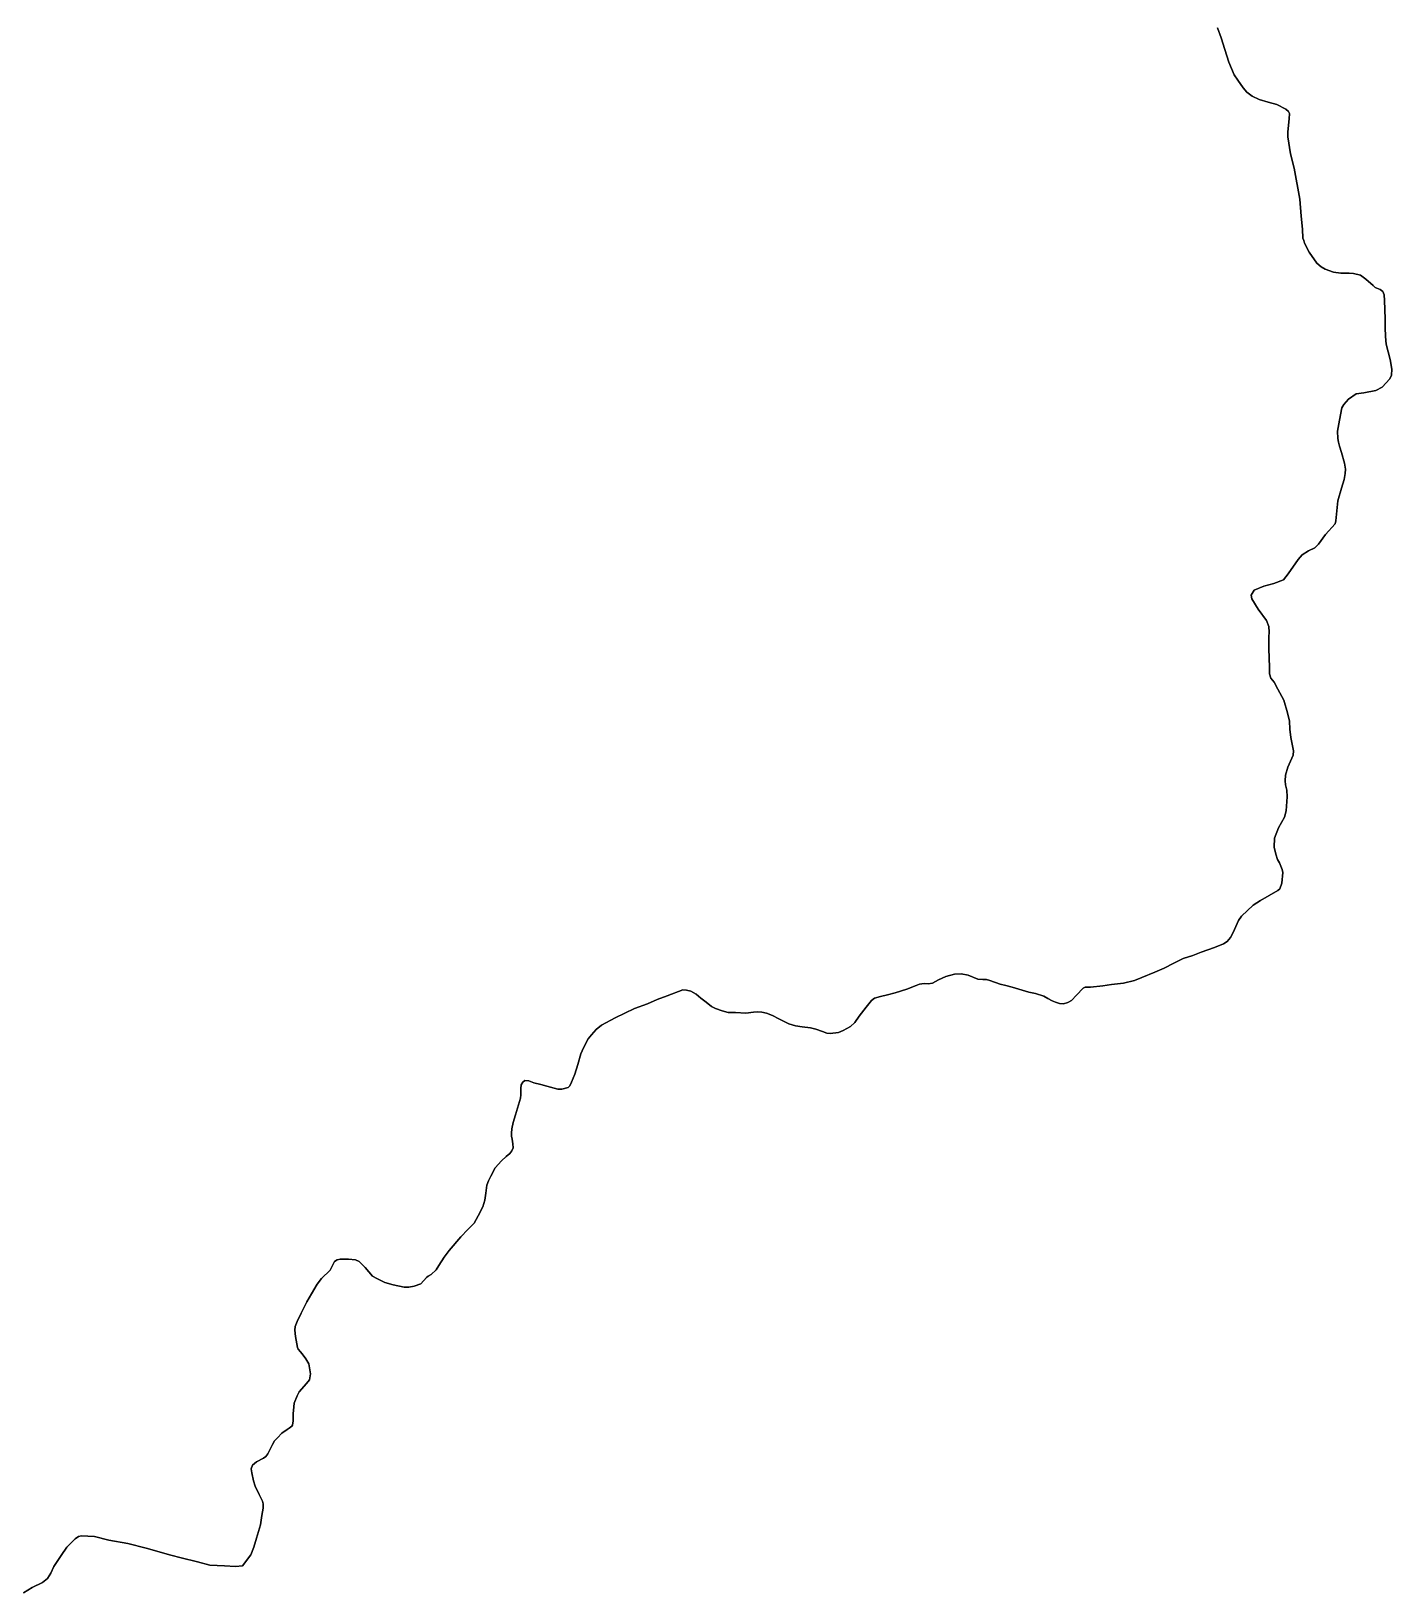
# Model space of a CAD drawing. Header units: millimetres. Extents: x 163919 to 195198, y 430116 to 478891.
# Drawn here: x 178483 to 181396, y 448347 to 451692 of the extents above; entities that cross this region are included whole.
import ezdxf

# ---------------------------------------------------------------- set-up
doc = ezdxf.new("R2010")
doc.units = ezdxf.units.MM
for name, color, linetype in [('#SK01', 6, 'Continuous'), ('#SK02', 6, 'Continuous'), ('#SK03', 2, 'Continuous'), ('#SK04', 2, 'Continuous')]:
    doc.layers.add(name, color=color, linetype=linetype)

msp = doc.modelspace()

# ---------------------------------------------------------------- linework, layer by layer
at = {"layer": '#SK01'}
msp.add_lwpolyline([(178466.5, 448347.4), (178484.6, 448358.5), (178506.9, 448369.4), (178517.9, 448378.1), (178525, 448389.4), (178531.2, 448404), (178546.8, 448427.4), (178559.3, 448445), (178576.7, 448462.9), (178584.4, 448467.6), (178590.3, 448469.5), (178604.3, 448468.6), (178618.7, 448467.8), (178649.3, 448460.4), (178689.8, 448453.2), (178729.3, 448443.3), (178781.7, 448427.9), (178803.9, 448422.4), (178839, 448413.6), (178865.2, 448406.7), (178896.4, 448404.9), (178920, 448403.8), (178935, 448405), (178953.4, 448428.4), (178959.4, 448445.3), (178965.2, 448464.6), (178973.5, 448493.2), (178976.7, 448512.7), (178979.6, 448528.9), (178979.4, 448538.1), (178977.9, 448543.3), (178970.7, 448558), (178962.5, 448575.5), (178959, 448587.4), (178955, 448604.3), (178954, 448612.6), (178956.8, 448620.5), (178965.2, 448627.9), (178980.1, 448635.5), (178985, 448639.5), (178989.8, 448645.2), (178995.3, 448656.1), (178999.6, 448664.9), (179004.1, 448672.6), (179010.1, 448679.4), (179019.8, 448689), (179030.8, 448696.8), (179035.2, 448699.7), (179040.7, 448704.3), (179042, 448706.7), (179044.1, 448715.7), (179043.9, 448730.6), (179044.9, 448745.8), (179046, 448753.4), (179052, 448769.2), (179056.6, 448778), (179072, 448795.6), (179078.4, 448803.5), (179079.8, 448807.8), (179080.7, 448816.1), (179077.2, 448837.5), (179070.9, 448848.7), (179065.5, 448856.5), (179059.5, 448863.4), (179054.5, 448869.4), (179053.3, 448872.8), (179048.6, 448896.1), (179047.3, 448909.7), (179047.9, 448917.7), (179052.4, 448928.3), (179061, 448946.5), (179073.2, 448970.7), (179082.8, 448987.5), (179094.8, 449008.5), (179104.1, 449020.6), (179122.8, 449038.3), (179132.1, 449056.7), (179137.7, 449060.8), (179144.4, 449061.8), (179162.1, 449061.8), (179177.1, 449060.5), (179184.9, 449057.1), (179197.9, 449044.3), (179213.6, 449025.7), (179223.2, 449020.5), (179239.7, 449011.7), (179258.1, 449006.7), (179281.5, 449002.2), (179291.4, 449001.9), (179302.6, 449003.9), (179317.1, 449009.3), (179329.2, 449022.4), (179332.8, 449025.4), (179339.3, 449029.4), (179350.3, 449039.4), (179355.6, 449048), (179366.8, 449066.1), (179377.7, 449080.1), (179402.8, 449109.6), (179417.8, 449125.6), (179431.2, 449139.2), (179440.1, 449154.5), (179449.6, 449173.7), (179453.8, 449188.3), (179456.1, 449203.5), (179458.2, 449220.7), (179462, 449229.3), (179467.3, 449239.4), (179476.4, 449257.2), (179489.5, 449272.2), (179499.6, 449281.8), (179507.6, 449288.2), (179511.9, 449293.6), (179514.5, 449300.2), (179514.4, 449308.8), (179512.4, 449318.7), (179511.4, 449325.1), (179511.1, 449331.9), (179512.1, 449341), (179514.5, 449354.4), (179520.1, 449370.8), (179523.9, 449385.1), (179530.4, 449406.5), (179531.1, 449413.9), (179530.9, 449427.5), (179531.9, 449434.9), (179535.5, 449440.9), (179540.1, 449444.6), (179548.7, 449443.5), (179558.8, 449439.8), (179573.8, 449436), (179586.6, 449432.3), (179602.4, 449427.8), (179610.3, 449426.1), (179619.3, 449426.1), (179632.5, 449429.3), (179636.2, 449433), (179639.9, 449440.7), (179647.1, 449458.3), (179653.2, 449478.5), (179660, 449501.9), (179665.5, 449514.6), (179675.7, 449533.5), (179682.5, 449542.4), (179692.5, 449553.8), (179703.8, 449563.2), (179733.1, 449578.6), (179774.7, 449599), (179802.4, 449608.8), (179823.1, 449618.3), (179844.9, 449625.9), (179878.4, 449638.4), (179886.2, 449638), (179895.4, 449636), (179906.8, 449629.2), (179917, 449620.9), (179927.9, 449612.2), (179939.8, 449602.7), (179948, 449599), (179962, 449593.6), (179974.9, 449590.4), (179990.9, 449590.3), (180012.9, 449588.9), (180029.7, 449590.7), (180038.7, 449591.7), (180047.2, 449590.6), (180057, 449588.9), (180069.8, 449583.9), (180083.8, 449576.3), (180104.8, 449566), (180119.6, 449561.7), (180133.9, 449559.3), (180151.8, 449557.4), (180162.8, 449554.7), (180177.1, 449549.2), (180186.7, 449546.2), (180193.3, 449545.4), (180211.5, 449547.3), (180221.6, 449551.9), (180237.4, 449559.9), (180246.3, 449568.6), (180255.5, 449582.4), (180270.4, 449601.8), (180282.3, 449615.9), (180288.2, 449620.6), (180301.1, 449624.5), (180316, 449628.1), (180332.7, 449632), (180357.8, 449640), (180377.5, 449648.1), (180385, 449651), (180394.5, 449652.3), (180403.1, 449651.8), (180412.5, 449652.8), (180425.9, 449660.2), (180441.1, 449667.2), (180459.9, 449672.4), (180474.4, 449672.9), (180489, 449670.1), (180509.7, 449661.8), (180520.4, 449661.1), (180528.4, 449660.6), (180535.6, 449658.5), (180557.4, 449651), (180569.9, 449647.8), (180583.5, 449644.1), (180619.2, 449633.6), (180633.2, 449630.8), (180650.8, 449624.9), (180660, 449619.9), (180669.2, 449615.4), (180676.2, 449612), (180684.3, 449609.3), (180692.9, 449608.7), (180702.8, 449611.5), (180710.1, 449616.2), (180720.8, 449627.2), (180735.3, 449642.6), (180739.7, 449644.6), (180750.9, 449644.6), (180777.2, 449647.1), (180795.7, 449649.9), (180821.5, 449653.3), (180845.5, 449659), (180861, 449664.9), (180889.1, 449676.4), (180908.8, 449685.1), (180929.2, 449696), (180949.4, 449705.8), (180970.3, 449712.3), (180987.9, 449719.3), (181016.8, 449729.1), (181035.5, 449737.1), (181043.7, 449742.3), (181050.9, 449750.5), (181056.3, 449761.3), (181068.2, 449787.1), (181074.4, 449796.4), (181099, 449820.1), (181115.2, 449830.2), (181133.6, 449840.7), (181152.4, 449851.1), (181156.4, 449854.8), (181160.7, 449867.4), (181162.7, 449889.9), (181161.5, 449896.2), (181155.8, 449910.9), (181151.7, 449917.6), (181148, 449929.4), (181144, 449944.3), (181145, 449963.3), (181153.7, 449985.5), (181166.2, 450008.4), (181170.3, 450022.2), (181171.9, 450052.3), (181171.1, 450066), (181168.8, 450077.4), (181167.9, 450086), (181168.3, 450098.5), (181173.5, 450115.5), (181185.3, 450141.2), (181185.8, 450150.6), (181179.7, 450179.2), (181177.5, 450196.9), (181176.8, 450214.4), (181172.8, 450231.9), (181165, 450259.3), (181152.1, 450282.5), (181144, 450297.6), (181137.4, 450305.9), (181134.4, 450315.6), (181134.1, 450329.5), (181132.7, 450369.1), (181132.7, 450394.8), (181133.7, 450404.7), (181132.9, 450416.9), (181128.1, 450429.6), (181109.8, 450454.1), (181096.1, 450476.2), (181095.3, 450483.9), (181101.5, 450494.3), (181122.2, 450503.2), (181143.9, 450508.6), (181164.1, 450516.9), (181174.3, 450529.6), (181195.9, 450560.6), (181204.1, 450570.1), (181217.7, 450578.8), (181231.3, 450585.6), (181239, 450593), (181254.1, 450614.1), (181274.9, 450637), (181276.6, 450642.8), (181278.7, 450664.8), (181280.7, 450685.9), (181288.4, 450713.1), (181293.8, 450731.4), (181296.4, 450744.6), (181296.7, 450754.1), (181294.8, 450766.7), (181288.5, 450789.4), (181284.4, 450803), (181281.7, 450811.7), (181280.3, 450819.6), (181279.8, 450834.9), (181284, 450858.5), (181288.9, 450884.8), (181293.1, 450892.1), (181303.1, 450903.7), (181319.8, 450915.4), (181336.5, 450917.3), (181362.2, 450922.1), (181375.7, 450929.3), (181392, 450947), (181395.3, 450955.1), (181396.1, 450967.6), (181393, 450988.5), (181384, 451021.2), (181382.4, 451038), (181381.7, 451057), (181381.7, 451075.7), (181380.8, 451115.1), (181379.9, 451127), (181377.3, 451134.6), (181371.1, 451138.7), (181360.8, 451142.7), (181356.1, 451146.8), (181340.6, 451160.9), (181329, 451168.9), (181314.2, 451172.7), (181305, 451173.8), (181287, 451173.5), (181271.4, 451175.4), (181253.4, 451182), (181244.7, 451187.3), (181235.7, 451194.7), (181219.4, 451218.2), (181209.3, 451237.7), (181207.7, 451243.7), (181206, 451248.8), (181204.7, 451267.9), (181202.2, 451295.8), (181199.2, 451332.1), (181187.4, 451398.6), (181179.3, 451428.8), (181173.3, 451465.5), (181173.6, 451476.1), (181176.6, 451504.2), (181177.3, 451515.7), (181175, 451519.9), (181169.4, 451524.5), (181150.2, 451534.8), (181131.6, 451539.9), (181112.4, 451545.4), (181097.4, 451552.3), (181086.1, 451561.4), (181077.9, 451570.6), (181066.7, 451586.7), (181058.9, 451598), (181047.5, 451625.3), (181038.5, 451652.5), (181030.8, 451677.7), (181023.2, 451699)], dxfattribs=at)
at = {"layer": '#SK02'}
msp.add_lwpolyline([(178466.5, 448347.4), (178484.6, 448358.5), (178506.9, 448369.4), (178517.9, 448378.1), (178525, 448389.4), (178531.2, 448404), (178546.8, 448427.4), (178559.3, 448445), (178576.7, 448462.9), (178584.4, 448467.6), (178590.3, 448469.5), (178604.3, 448468.6), (178618.7, 448467.8), (178649.3, 448460.4), (178689.8, 448453.2), (178729.3, 448443.3), (178781.7, 448427.9), (178803.9, 448422.4), (178839, 448413.6), (178865.2, 448406.7), (178896.4, 448404.9), (178920, 448403.8), (178935, 448405), (178953.4, 448428.4), (178959.4, 448445.3), (178965.2, 448464.6), (178973.5, 448493.2), (178976.7, 448512.7), (178979.6, 448528.9), (178979.4, 448538.1), (178977.9, 448543.3), (178970.7, 448558), (178962.5, 448575.5), (178959, 448587.4), (178955, 448604.3), (178954, 448612.6), (178956.8, 448620.5), (178965.2, 448627.9), (178980.1, 448635.5), (178985, 448639.5), (178989.8, 448645.2), (178995.3, 448656.1), (178999.6, 448664.9), (179004.1, 448672.6), (179010.1, 448679.4), (179019.8, 448689), (179030.8, 448696.8), (179035.2, 448699.7), (179040.7, 448704.3), (179042, 448706.7), (179044.1, 448715.7), (179043.9, 448730.6), (179044.9, 448745.8), (179046, 448753.4), (179052, 448769.2), (179056.6, 448778), (179072, 448795.6), (179078.4, 448803.5), (179079.8, 448807.8), (179080.7, 448816.1), (179077.2, 448837.5), (179070.9, 448848.7), (179065.5, 448856.5), (179059.5, 448863.4), (179054.5, 448869.4), (179053.3, 448872.8), (179048.6, 448896.1), (179047.3, 448909.7), (179047.9, 448917.7), (179052.4, 448928.3), (179061, 448946.5), (179073.2, 448970.7), (179082.8, 448987.5), (179094.8, 449008.5), (179104.1, 449020.6), (179122.8, 449038.3), (179132.1, 449056.7), (179137.7, 449060.8), (179144.4, 449061.8), (179162.1, 449061.8), (179177.1, 449060.5), (179184.9, 449057.1), (179197.9, 449044.3), (179213.6, 449025.7), (179223.2, 449020.5), (179239.7, 449011.7), (179258.1, 449006.7), (179281.5, 449002.2), (179291.4, 449001.9), (179302.6, 449003.9), (179317.1, 449009.3), (179329.2, 449022.4), (179332.8, 449025.4), (179339.3, 449029.4), (179350.3, 449039.4), (179355.6, 449048), (179366.8, 449066.1), (179377.7, 449080.1), (179402.8, 449109.6), (179417.8, 449125.6), (179431.2, 449139.2), (179440.1, 449154.5), (179449.6, 449173.7), (179453.8, 449188.3), (179456.1, 449203.5), (179458.2, 449220.7), (179462, 449229.3), (179467.3, 449239.4), (179476.4, 449257.2), (179489.5, 449272.2), (179499.6, 449281.8), (179507.6, 449288.2), (179511.9, 449293.6), (179514.5, 449300.2), (179514.4, 449308.8), (179512.4, 449318.7), (179511.4, 449325.1), (179511.1, 449331.9), (179512.1, 449341), (179514.5, 449354.4), (179520.1, 449370.8), (179523.9, 449385.1), (179530.4, 449406.5), (179531.1, 449413.9), (179530.9, 449427.5), (179531.9, 449434.9), (179535.5, 449440.9), (179540.1, 449444.6), (179548.7, 449443.5), (179558.8, 449439.8), (179573.8, 449436), (179586.6, 449432.3), (179602.4, 449427.8), (179610.3, 449426.1), (179619.3, 449426.1), (179632.5, 449429.3), (179636.2, 449433), (179639.9, 449440.7), (179647.1, 449458.3), (179653.2, 449478.5), (179660, 449501.9), (179665.5, 449514.6), (179675.7, 449533.5), (179682.5, 449542.4), (179692.5, 449553.8), (179703.8, 449563.2), (179733.1, 449578.6), (179774.7, 449599), (179802.4, 449608.8), (179823.1, 449618.3), (179844.9, 449625.9), (179878.4, 449638.4), (179886.2, 449638), (179895.4, 449636), (179906.8, 449629.2), (179917, 449620.9), (179927.9, 449612.2), (179939.8, 449602.7), (179948, 449599), (179962, 449593.6), (179974.9, 449590.4), (179990.9, 449590.3), (180012.9, 449588.9), (180029.7, 449590.7), (180038.7, 449591.7), (180047.2, 449590.6), (180057, 449588.9), (180069.8, 449583.9), (180083.8, 449576.3), (180104.8, 449566), (180119.6, 449561.7), (180133.9, 449559.3), (180151.8, 449557.4), (180162.8, 449554.7), (180177.1, 449549.2), (180186.7, 449546.2), (180193.3, 449545.4), (180211.5, 449547.3), (180221.6, 449551.9), (180237.4, 449559.9), (180246.3, 449568.6), (180255.5, 449582.4), (180270.4, 449601.8), (180282.3, 449615.9), (180288.2, 449620.6), (180301.1, 449624.5), (180316, 449628.1), (180332.7, 449632), (180357.8, 449640), (180377.5, 449648.1), (180385, 449651), (180394.5, 449652.3), (180403.1, 449651.8), (180412.5, 449652.8), (180425.9, 449660.2), (180441.1, 449667.2), (180459.9, 449672.4), (180474.4, 449672.9), (180489, 449670.1), (180509.7, 449661.8), (180520.4, 449661.1), (180528.4, 449660.6), (180535.6, 449658.5), (180557.4, 449651), (180569.9, 449647.8), (180583.5, 449644.1), (180619.2, 449633.6), (180633.2, 449630.8), (180650.8, 449624.9), (180660, 449619.9), (180669.2, 449615.4), (180676.2, 449612), (180684.3, 449609.3), (180692.9, 449608.7), (180702.8, 449611.5), (180710.1, 449616.2), (180720.8, 449627.2), (180735.3, 449642.6), (180739.7, 449644.6), (180750.9, 449644.6), (180777.2, 449647.1), (180795.7, 449649.9), (180821.5, 449653.3), (180845.5, 449659), (180861, 449664.9), (180889.1, 449676.4), (180908.8, 449685.1), (180929.2, 449696), (180949.4, 449705.8), (180970.3, 449712.3), (180987.9, 449719.3), (181016.8, 449729.1), (181035.5, 449737.1), (181043.7, 449742.3), (181050.9, 449750.5), (181056.3, 449761.3), (181068.2, 449787.1), (181074.4, 449796.4), (181099, 449820.1), (181115.2, 449830.2), (181133.6, 449840.7), (181152.4, 449851.1), (181156.4, 449854.8), (181160.7, 449867.4), (181162.7, 449889.9), (181161.5, 449896.2), (181155.8, 449910.9), (181151.7, 449917.6), (181148, 449929.4), (181144, 449944.3), (181145, 449963.3), (181153.7, 449985.5), (181166.2, 450008.4), (181170.3, 450022.2), (181171.9, 450052.3), (181171.1, 450066), (181168.8, 450077.4), (181167.9, 450086), (181168.3, 450098.5), (181173.5, 450115.5), (181185.3, 450141.2), (181185.8, 450150.6), (181179.7, 450179.2), (181177.5, 450196.9), (181176.8, 450214.4), (181172.8, 450231.9), (181165, 450259.3), (181152.1, 450282.5), (181144, 450297.6), (181137.4, 450305.9), (181134.4, 450315.6), (181134.1, 450329.5), (181132.7, 450369.1), (181132.7, 450394.8), (181133.7, 450404.7), (181132.9, 450416.9), (181128.1, 450429.6), (181109.8, 450454.1), (181096.1, 450476.2), (181095.3, 450483.9), (181101.5, 450494.3), (181122.2, 450503.2), (181143.9, 450508.6), (181164.1, 450516.9), (181174.3, 450529.6), (181195.9, 450560.6), (181204.1, 450570.1), (181217.7, 450578.8), (181231.3, 450585.6), (181239, 450593), (181254.1, 450614.1), (181274.9, 450637), (181276.6, 450642.8), (181278.7, 450664.8), (181280.7, 450685.9), (181288.4, 450713.1), (181293.8, 450731.4), (181296.4, 450744.6), (181296.7, 450754.1), (181294.8, 450766.7), (181288.5, 450789.4), (181284.4, 450803), (181281.7, 450811.7), (181280.3, 450819.6), (181279.8, 450834.9), (181284, 450858.5), (181288.9, 450884.8), (181293.1, 450892.1), (181303.1, 450903.7), (181319.8, 450915.4), (181336.5, 450917.3), (181362.2, 450922.1), (181375.7, 450929.3), (181392, 450947), (181395.3, 450955.1), (181396.1, 450967.6), (181393, 450988.5), (181384, 451021.2), (181382.4, 451038), (181381.7, 451057), (181381.7, 451075.7), (181380.8, 451115.1), (181379.9, 451127), (181377.3, 451134.6), (181371.1, 451138.7), (181360.8, 451142.7), (181356.1, 451146.8), (181340.6, 451160.9), (181329, 451168.9), (181314.2, 451172.7), (181305, 451173.8), (181287, 451173.5), (181271.4, 451175.4), (181253.4, 451182), (181244.7, 451187.3), (181235.7, 451194.7), (181219.4, 451218.2), (181209.3, 451237.7), (181207.7, 451243.7), (181206, 451248.8), (181204.7, 451267.9), (181202.2, 451295.8), (181199.2, 451332.1), (181187.4, 451398.6), (181179.3, 451428.8), (181173.3, 451465.5), (181173.6, 451476.1), (181176.6, 451504.2), (181177.3, 451515.7), (181175, 451519.9), (181169.4, 451524.5), (181150.2, 451534.8), (181131.6, 451539.9), (181112.4, 451545.4), (181097.4, 451552.3), (181086.1, 451561.4), (181077.9, 451570.6), (181066.7, 451586.7), (181058.9, 451598), (181047.5, 451625.3), (181038.5, 451652.5), (181030.8, 451677.7), (181023.2, 451699)], dxfattribs=at)
at = {"layer": '#SK03', "ltscale": 10}
msp.add_lwpolyline([(181023.2, 451699), (181030.8, 451677.7), (181038.5, 451652.5), (181047.5, 451625.3), (181058.9, 451598), (181066.7, 451586.7), (181077.9, 451570.6), (181086.1, 451561.4), (181097.4, 451552.3), (181112.4, 451545.4), (181131.6, 451539.9), (181150.2, 451534.8), (181169.4, 451524.5), (181175, 451519.9), (181177.3, 451515.7), (181176.6, 451504.2), (181173.6, 451476.1), (181173.3, 451465.5), (181179.3, 451428.8), (181187.4, 451398.6), (181199.2, 451332.1), (181202.2, 451295.8), (181204.7, 451267.9), (181206, 451248.8), (181207.7, 451243.7), (181209.3, 451237.7), (181219.4, 451218.2), (181235.7, 451194.7), (181244.7, 451187.3), (181253.4, 451182), (181271.4, 451175.4), (181287, 451173.5), (181305, 451173.8), (181314.2, 451172.7), (181329, 451168.9), (181340.6, 451160.9), (181356.1, 451146.8), (181360.8, 451142.7), (181371.1, 451138.7), (181377.3, 451134.6), (181379.9, 451127), (181380.8, 451115.1), (181381.7, 451075.7), (181381.7, 451057), (181382.4, 451038), (181384, 451021.2), (181393, 450988.5), (181396.1, 450967.6), (181395.3, 450955.1), (181392, 450947), (181375.7, 450929.3), (181362.2, 450922.1), (181336.5, 450917.3), (181319.8, 450915.4), (181303.1, 450903.7), (181293.1, 450892.1), (181288.9, 450884.8), (181284, 450858.5), (181279.8, 450834.9), (181280.3, 450819.6), (181281.7, 450811.7), (181284.4, 450803), (181288.5, 450789.4), (181294.8, 450766.7), (181296.7, 450754.1), (181296.4, 450744.6), (181293.8, 450731.4), (181288.4, 450713.1), (181280.7, 450685.9), (181278.7, 450664.8), (181276.6, 450642.8), (181274.9, 450637), (181254.1, 450614.1), (181239, 450593), (181231.3, 450585.6), (181217.7, 450578.8), (181204.1, 450570.1), (181195.9, 450560.6), (181174.3, 450529.6), (181164.1, 450516.9), (181143.9, 450508.6), (181122.2, 450503.2), (181101.5, 450494.3), (181095.3, 450483.9), (181096.1, 450476.2), (181109.8, 450454.1), (181128.1, 450429.6), (181132.9, 450416.9), (181133.7, 450404.7), (181132.7, 450394.8), (181132.7, 450369.1), (181134.1, 450329.5), (181134.4, 450315.6), (181137.4, 450305.9), (181144, 450297.6), (181152.1, 450282.5), (181165, 450259.3), (181172.8, 450231.9), (181176.8, 450214.4), (181177.5, 450196.9), (181179.7, 450179.2), (181185.8, 450150.6), (181185.3, 450141.2), (181173.5, 450115.5), (181168.3, 450098.5), (181167.9, 450086), (181168.8, 450077.4), (181171.1, 450066), (181171.9, 450052.3), (181170.3, 450022.2), (181166.2, 450008.4), (181153.7, 449985.5), (181145, 449963.3), (181144, 449944.3), (181148, 449929.4), (181151.7, 449917.6), (181155.8, 449910.9), (181161.5, 449896.2), (181162.7, 449889.9), (181160.7, 449867.4), (181156.4, 449854.8), (181152.4, 449851.1), (181133.6, 449840.7), (181115.2, 449830.2), (181099, 449820.1), (181074.4, 449796.4), (181068.2, 449787.1), (181056.3, 449761.3), (181050.9, 449750.5), (181043.7, 449742.3), (181035.5, 449737.1), (181016.8, 449729.1), (180987.9, 449719.3), (180970.3, 449712.3), (180949.4, 449705.8), (180929.2, 449696), (180908.8, 449685.1), (180889.1, 449676.4), (180861, 449664.9), (180845.5, 449659), (180821.5, 449653.3), (180795.7, 449649.9), (180777.2, 449647.1), (180750.9, 449644.6), (180739.7, 449644.6), (180735.3, 449642.6), (180720.8, 449627.2), (180710.1, 449616.2), (180702.8, 449611.5), (180692.9, 449608.7), (180684.3, 449609.3), (180676.2, 449612), (180669.2, 449615.4), (180660, 449619.9), (180650.8, 449624.9), (180633.2, 449630.8), (180619.2, 449633.6), (180583.5, 449644.1), (180569.9, 449647.8), (180557.4, 449651), (180535.6, 449658.5), (180528.4, 449660.6), (180520.4, 449661.1), (180509.7, 449661.8), (180489, 449670.1), (180474.4, 449672.9), (180459.9, 449672.4), (180441.1, 449667.2), (180425.9, 449660.2), (180412.5, 449652.8), (180403.1, 449651.8), (180394.5, 449652.3), (180385, 449651), (180377.5, 449648.1), (180357.8, 449640), (180332.7, 449632), (180316, 449628.1), (180301.1, 449624.5), (180288.2, 449620.6), (180282.3, 449615.9), (180270.4, 449601.8), (180255.5, 449582.4), (180246.3, 449568.6), (180237.4, 449559.9), (180221.6, 449551.9), (180211.5, 449547.3), (180193.3, 449545.4), (180186.7, 449546.2), (180177.1, 449549.2), (180162.8, 449554.7), (180151.8, 449557.4), (180133.9, 449559.3), (180119.6, 449561.7), (180104.8, 449566), (180083.8, 449576.3), (180069.8, 449583.9), (180057, 449588.9), (180047.2, 449590.6), (180038.7, 449591.7), (180029.7, 449590.7), (180012.9, 449588.9), (179990.9, 449590.3), (179974.9, 449590.4), (179962, 449593.6), (179948, 449599), (179939.8, 449602.7), (179927.9, 449612.2), (179917, 449620.9), (179906.8, 449629.2), (179895.4, 449636), (179886.2, 449638), (179878.4, 449638.4), (179844.9, 449625.9), (179823.1, 449618.3), (179802.4, 449608.8), (179774.7, 449599), (179733.1, 449578.6), (179703.8, 449563.2), (179692.5, 449553.8), (179682.5, 449542.4), (179675.7, 449533.5), (179665.5, 449514.6), (179660, 449501.9), (179653.2, 449478.5), (179647.1, 449458.3), (179639.9, 449440.7), (179636.2, 449433), (179632.5, 449429.3), (179619.3, 449426.1), (179610.3, 449426.1), (179602.4, 449427.8), (179586.6, 449432.3), (179573.8, 449436), (179558.8, 449439.8), (179548.7, 449443.5), (179540.1, 449444.6), (179535.5, 449440.9), (179531.9, 449434.9), (179530.9, 449427.5), (179531.1, 449413.9), (179530.4, 449406.5), (179523.9, 449385.1), (179520.1, 449370.8), (179514.5, 449354.4), (179512.1, 449341), (179511.1, 449331.9), (179511.4, 449325.1), (179512.4, 449318.7), (179514.4, 449308.8), (179514.5, 449300.2), (179511.9, 449293.6), (179507.6, 449288.2), (179499.6, 449281.8), (179489.5, 449272.2), (179476.4, 449257.2), (179467.3, 449239.4), (179462, 449229.3), (179458.2, 449220.7), (179456.1, 449203.5), (179453.8, 449188.3), (179449.6, 449173.7), (179440.1, 449154.5), (179431.2, 449139.2), (179417.8, 449125.6), (179402.8, 449109.6), (179377.7, 449080.1), (179366.8, 449066.1), (179355.6, 449048), (179350.3, 449039.4), (179339.3, 449029.4), (179332.8, 449025.4), (179329.2, 449022.4), (179317.1, 449009.3), (179302.6, 449003.9), (179291.4, 449001.9), (179281.5, 449002.2), (179258.1, 449006.7), (179239.7, 449011.7), (179223.2, 449020.5), (179213.6, 449025.7), (179197.9, 449044.3), (179184.9, 449057.1), (179177.1, 449060.5), (179162.1, 449061.8), (179144.4, 449061.8), (179137.7, 449060.8), (179132.1, 449056.7), (179122.8, 449038.3), (179104.1, 449020.6), (179094.8, 449008.5), (179082.8, 448987.5), (179073.2, 448970.7), (179061, 448946.5), (179052.4, 448928.3), (179047.9, 448917.7), (179047.3, 448909.7), (179048.6, 448896.1), (179053.3, 448872.8), (179054.5, 448869.4), (179059.5, 448863.4), (179065.5, 448856.5), (179070.9, 448848.7), (179077.2, 448837.5), (179080.7, 448816.1), (179079.8, 448807.8), (179078.4, 448803.5), (179072, 448795.6), (179056.6, 448778), (179052, 448769.2), (179046, 448753.4), (179044.9, 448745.8), (179043.9, 448730.6), (179044.1, 448715.7), (179042, 448706.7), (179040.7, 448704.3), (179035.2, 448699.7), (179030.8, 448696.8), (179019.8, 448689), (179010.1, 448679.4), (179004.1, 448672.6), (178999.6, 448664.9), (178995.3, 448656.1), (178989.8, 448645.2), (178985, 448639.5), (178980.1, 448635.5), (178965.2, 448627.9), (178956.8, 448620.5), (178954, 448612.6), (178955, 448604.3), (178959, 448587.4), (178962.5, 448575.5), (178970.7, 448558), (178977.9, 448543.3), (178979.4, 448538.1), (178979.6, 448528.9), (178976.7, 448512.7), (178973.5, 448493.2), (178965.2, 448464.6), (178959.4, 448445.3), (178953.4, 448428.4), (178935, 448405), (178920, 448403.8), (178896.4, 448404.9), (178865.2, 448406.7), (178839, 448413.6), (178803.9, 448422.4), (178781.7, 448427.9), (178729.3, 448443.3), (178689.8, 448453.2), (178649.3, 448460.4), (178618.7, 448467.8), (178604.3, 448468.6), (178590.3, 448469.5), (178584.4, 448467.6), (178576.7, 448462.9), (178559.3, 448445), (178546.8, 448427.4), (178531.2, 448404), (178525, 448389.4), (178517.9, 448378.1), (178506.9, 448369.4), (178484.6, 448358.5), (178466.5, 448347.4)], dxfattribs=at)
at = {"layer": '#SK04'}
msp.add_lwpolyline([(178466.5, 448347.4), (178484.6, 448358.5), (178506.9, 448369.4), (178517.9, 448378.1), (178525, 448389.4), (178531.2, 448404), (178546.8, 448427.4), (178559.3, 448445), (178576.7, 448462.9), (178584.4, 448467.6), (178590.3, 448469.5), (178604.3, 448468.6), (178618.7, 448467.8), (178649.3, 448460.4), (178689.8, 448453.2), (178729.3, 448443.3), (178781.7, 448427.9), (178803.9, 448422.4), (178839, 448413.6), (178865.2, 448406.7), (178896.4, 448404.9), (178920, 448403.8), (178935, 448405), (178953.4, 448428.4), (178959.4, 448445.3), (178965.2, 448464.6), (178973.5, 448493.2), (178976.7, 448512.7), (178979.6, 448528.9), (178979.4, 448538.1), (178977.9, 448543.3), (178970.7, 448558), (178962.5, 448575.5), (178959, 448587.4), (178955, 448604.3), (178954, 448612.6), (178956.8, 448620.5), (178965.2, 448627.9), (178980.1, 448635.5), (178985, 448639.5), (178989.8, 448645.2), (178995.3, 448656.1), (178999.6, 448664.9), (179004.1, 448672.6), (179010.1, 448679.4), (179019.8, 448689), (179030.8, 448696.8), (179035.2, 448699.7), (179040.7, 448704.3), (179042, 448706.7), (179044.1, 448715.7), (179043.9, 448730.6), (179044.9, 448745.8), (179046, 448753.4), (179052, 448769.2), (179056.6, 448778), (179072, 448795.6), (179078.4, 448803.5), (179079.8, 448807.8), (179080.7, 448816.1), (179077.2, 448837.5), (179070.9, 448848.7), (179065.5, 448856.5), (179059.5, 448863.4), (179054.5, 448869.4), (179053.3, 448872.8), (179048.6, 448896.1), (179047.3, 448909.7), (179047.9, 448917.7), (179052.4, 448928.3), (179061, 448946.5), (179073.2, 448970.7), (179082.8, 448987.5), (179094.8, 449008.5), (179104.1, 449020.6), (179122.8, 449038.3), (179132.1, 449056.7), (179137.7, 449060.8), (179144.4, 449061.8), (179162.1, 449061.8), (179177.1, 449060.5), (179184.9, 449057.1), (179197.9, 449044.3), (179213.6, 449025.7), (179223.2, 449020.5), (179239.7, 449011.7), (179258.1, 449006.7), (179281.5, 449002.2), (179291.4, 449001.9), (179302.6, 449003.9), (179317.1, 449009.3), (179329.2, 449022.4), (179332.8, 449025.4), (179339.3, 449029.4), (179350.3, 449039.4), (179355.6, 449048), (179366.8, 449066.1), (179377.7, 449080.1), (179402.8, 449109.6), (179417.8, 449125.6), (179431.2, 449139.2), (179440.1, 449154.5), (179449.6, 449173.7), (179453.8, 449188.3), (179456.1, 449203.5), (179458.2, 449220.7), (179462, 449229.3), (179467.3, 449239.4), (179476.4, 449257.2), (179489.5, 449272.2), (179499.6, 449281.8), (179507.6, 449288.2), (179511.9, 449293.6), (179514.5, 449300.2), (179514.4, 449308.8), (179512.4, 449318.7), (179511.4, 449325.1), (179511.1, 449331.9), (179512.1, 449341), (179514.5, 449354.4), (179520.1, 449370.8), (179523.9, 449385.1), (179530.4, 449406.5), (179531.1, 449413.9), (179530.9, 449427.5), (179531.9, 449434.9), (179535.5, 449440.9), (179540.1, 449444.6), (179548.7, 449443.5), (179558.8, 449439.8), (179573.8, 449436), (179586.6, 449432.3), (179602.4, 449427.8), (179610.3, 449426.1), (179619.3, 449426.1), (179632.5, 449429.3), (179636.2, 449433), (179639.9, 449440.7), (179647.1, 449458.3), (179653.2, 449478.5), (179660, 449501.9), (179665.5, 449514.6), (179675.7, 449533.5), (179682.5, 449542.4), (179692.5, 449553.8), (179703.8, 449563.2), (179733.1, 449578.6), (179774.7, 449599), (179802.4, 449608.8), (179823.1, 449618.3), (179844.9, 449625.9), (179878.4, 449638.4), (179886.2, 449638), (179895.4, 449636), (179906.8, 449629.2), (179917, 449620.9), (179927.9, 449612.2), (179939.8, 449602.7), (179948, 449599), (179962, 449593.6), (179974.9, 449590.4), (179990.9, 449590.3), (180012.9, 449588.9), (180029.7, 449590.7), (180038.7, 449591.7), (180047.2, 449590.6), (180057, 449588.9), (180069.8, 449583.9), (180083.8, 449576.3), (180104.8, 449566), (180119.6, 449561.7), (180133.9, 449559.3), (180151.8, 449557.4), (180162.8, 449554.7), (180177.1, 449549.2), (180186.7, 449546.2), (180193.3, 449545.4), (180211.5, 449547.3), (180221.6, 449551.9), (180237.4, 449559.9), (180246.3, 449568.6), (180255.5, 449582.4), (180270.4, 449601.8), (180282.3, 449615.9), (180288.2, 449620.6), (180301.1, 449624.5), (180316, 449628.1), (180332.7, 449632), (180357.8, 449640), (180377.5, 449648.1), (180385, 449651), (180394.5, 449652.3), (180403.1, 449651.8), (180412.5, 449652.8), (180425.9, 449660.2), (180441.1, 449667.2), (180459.9, 449672.4), (180474.4, 449672.9), (180489, 449670.1), (180509.7, 449661.8), (180520.4, 449661.1), (180528.4, 449660.6), (180535.6, 449658.5), (180557.4, 449651), (180569.9, 449647.8), (180583.5, 449644.1), (180619.2, 449633.6), (180633.2, 449630.8), (180650.8, 449624.9), (180660, 449619.9), (180669.2, 449615.4), (180676.2, 449612), (180684.3, 449609.3), (180692.9, 449608.7), (180702.8, 449611.5), (180710.1, 449616.2), (180720.8, 449627.2), (180735.3, 449642.6), (180739.7, 449644.6), (180750.9, 449644.6), (180777.2, 449647.1), (180795.7, 449649.9), (180821.5, 449653.3), (180845.5, 449659), (180861, 449664.9), (180889.1, 449676.4), (180908.8, 449685.1), (180929.2, 449696), (180949.4, 449705.8), (180970.3, 449712.3), (180987.9, 449719.3), (181016.8, 449729.1), (181035.5, 449737.1), (181043.7, 449742.3), (181050.9, 449750.5), (181056.3, 449761.3), (181068.2, 449787.1), (181074.4, 449796.4), (181099, 449820.1), (181115.2, 449830.2), (181133.6, 449840.7), (181152.4, 449851.1), (181156.4, 449854.8), (181160.7, 449867.4), (181162.7, 449889.9), (181161.5, 449896.2), (181155.8, 449910.9), (181151.7, 449917.6), (181148, 449929.4), (181144, 449944.3), (181145, 449963.3), (181153.7, 449985.5), (181166.2, 450008.4), (181170.3, 450022.2), (181171.9, 450052.3), (181171.1, 450066), (181168.8, 450077.4), (181167.9, 450086), (181168.3, 450098.5), (181173.5, 450115.5), (181185.3, 450141.2), (181185.8, 450150.6), (181179.7, 450179.2), (181177.5, 450196.9), (181176.8, 450214.4), (181172.8, 450231.9), (181165, 450259.3), (181152.1, 450282.5), (181144, 450297.6), (181137.4, 450305.9), (181134.4, 450315.6), (181134.1, 450329.5), (181132.7, 450369.1), (181132.7, 450394.8), (181133.7, 450404.7), (181132.9, 450416.9), (181128.1, 450429.6), (181109.8, 450454.1), (181096.1, 450476.2), (181095.3, 450483.9), (181101.5, 450494.3), (181122.2, 450503.2), (181143.9, 450508.6), (181164.1, 450516.9), (181174.3, 450529.6), (181195.9, 450560.6), (181204.1, 450570.1), (181217.7, 450578.8), (181231.3, 450585.6), (181239, 450593), (181254.1, 450614.1), (181274.9, 450637), (181276.6, 450642.8), (181278.7, 450664.8), (181280.7, 450685.9), (181288.4, 450713.1), (181293.8, 450731.4), (181296.4, 450744.6), (181296.7, 450754.1), (181294.8, 450766.7), (181288.5, 450789.4), (181284.4, 450803), (181281.7, 450811.7), (181280.3, 450819.6), (181279.8, 450834.9), (181284, 450858.5), (181288.9, 450884.8), (181293.1, 450892.1), (181303.1, 450903.7), (181319.8, 450915.4), (181336.5, 450917.3), (181362.2, 450922.1), (181375.7, 450929.3), (181392, 450947), (181395.3, 450955.1), (181396.1, 450967.6), (181393, 450988.5), (181384, 451021.2), (181382.4, 451038), (181381.7, 451057), (181381.7, 451075.7), (181380.8, 451115.1), (181379.9, 451127), (181377.3, 451134.6), (181371.1, 451138.7), (181360.8, 451142.7), (181356.1, 451146.8), (181340.6, 451160.9), (181329, 451168.9), (181314.2, 451172.7), (181305, 451173.8), (181287, 451173.5), (181271.4, 451175.4), (181253.4, 451182), (181244.7, 451187.3), (181235.7, 451194.7), (181219.4, 451218.2), (181209.3, 451237.7), (181207.7, 451243.7), (181206, 451248.8), (181204.7, 451267.9), (181202.2, 451295.8), (181199.2, 451332.1), (181187.4, 451398.6), (181179.3, 451428.8), (181173.3, 451465.5), (181173.6, 451476.1), (181176.6, 451504.2), (181177.3, 451515.7), (181175, 451519.9), (181169.4, 451524.5), (181150.2, 451534.8), (181131.6, 451539.9), (181112.4, 451545.4), (181097.4, 451552.3), (181086.1, 451561.4), (181077.9, 451570.6), (181066.7, 451586.7), (181058.9, 451598), (181047.5, 451625.3), (181038.5, 451652.5), (181030.8, 451677.7), (181023.2, 451699)], dxfattribs=at)

doc.saveas('drawing.dxf')
